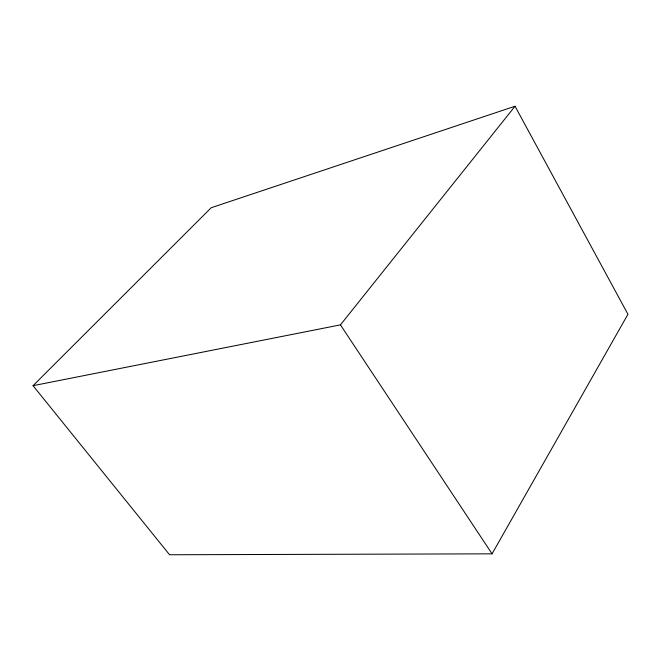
<?xml version="1.0" encoding="UTF-8"?>
<svg xmlns="http://www.w3.org/2000/svg" width="661" height="661" viewBox="0 0 661 661"><rect width="100%" height="100%" fill="white"/><g stroke="black" fill="none" stroke-linecap="round" stroke-linejoin="round"><path stroke-width="0.99" d="M492.065 553.835L627.95 314.272L515.035 106.239L211.198 207.744L33.05 385.685L169.563 554.761L492.065 553.835L340.44 324.873L33.05 385.685M340.44 324.873L515.035 106.239"/></g></svg>
